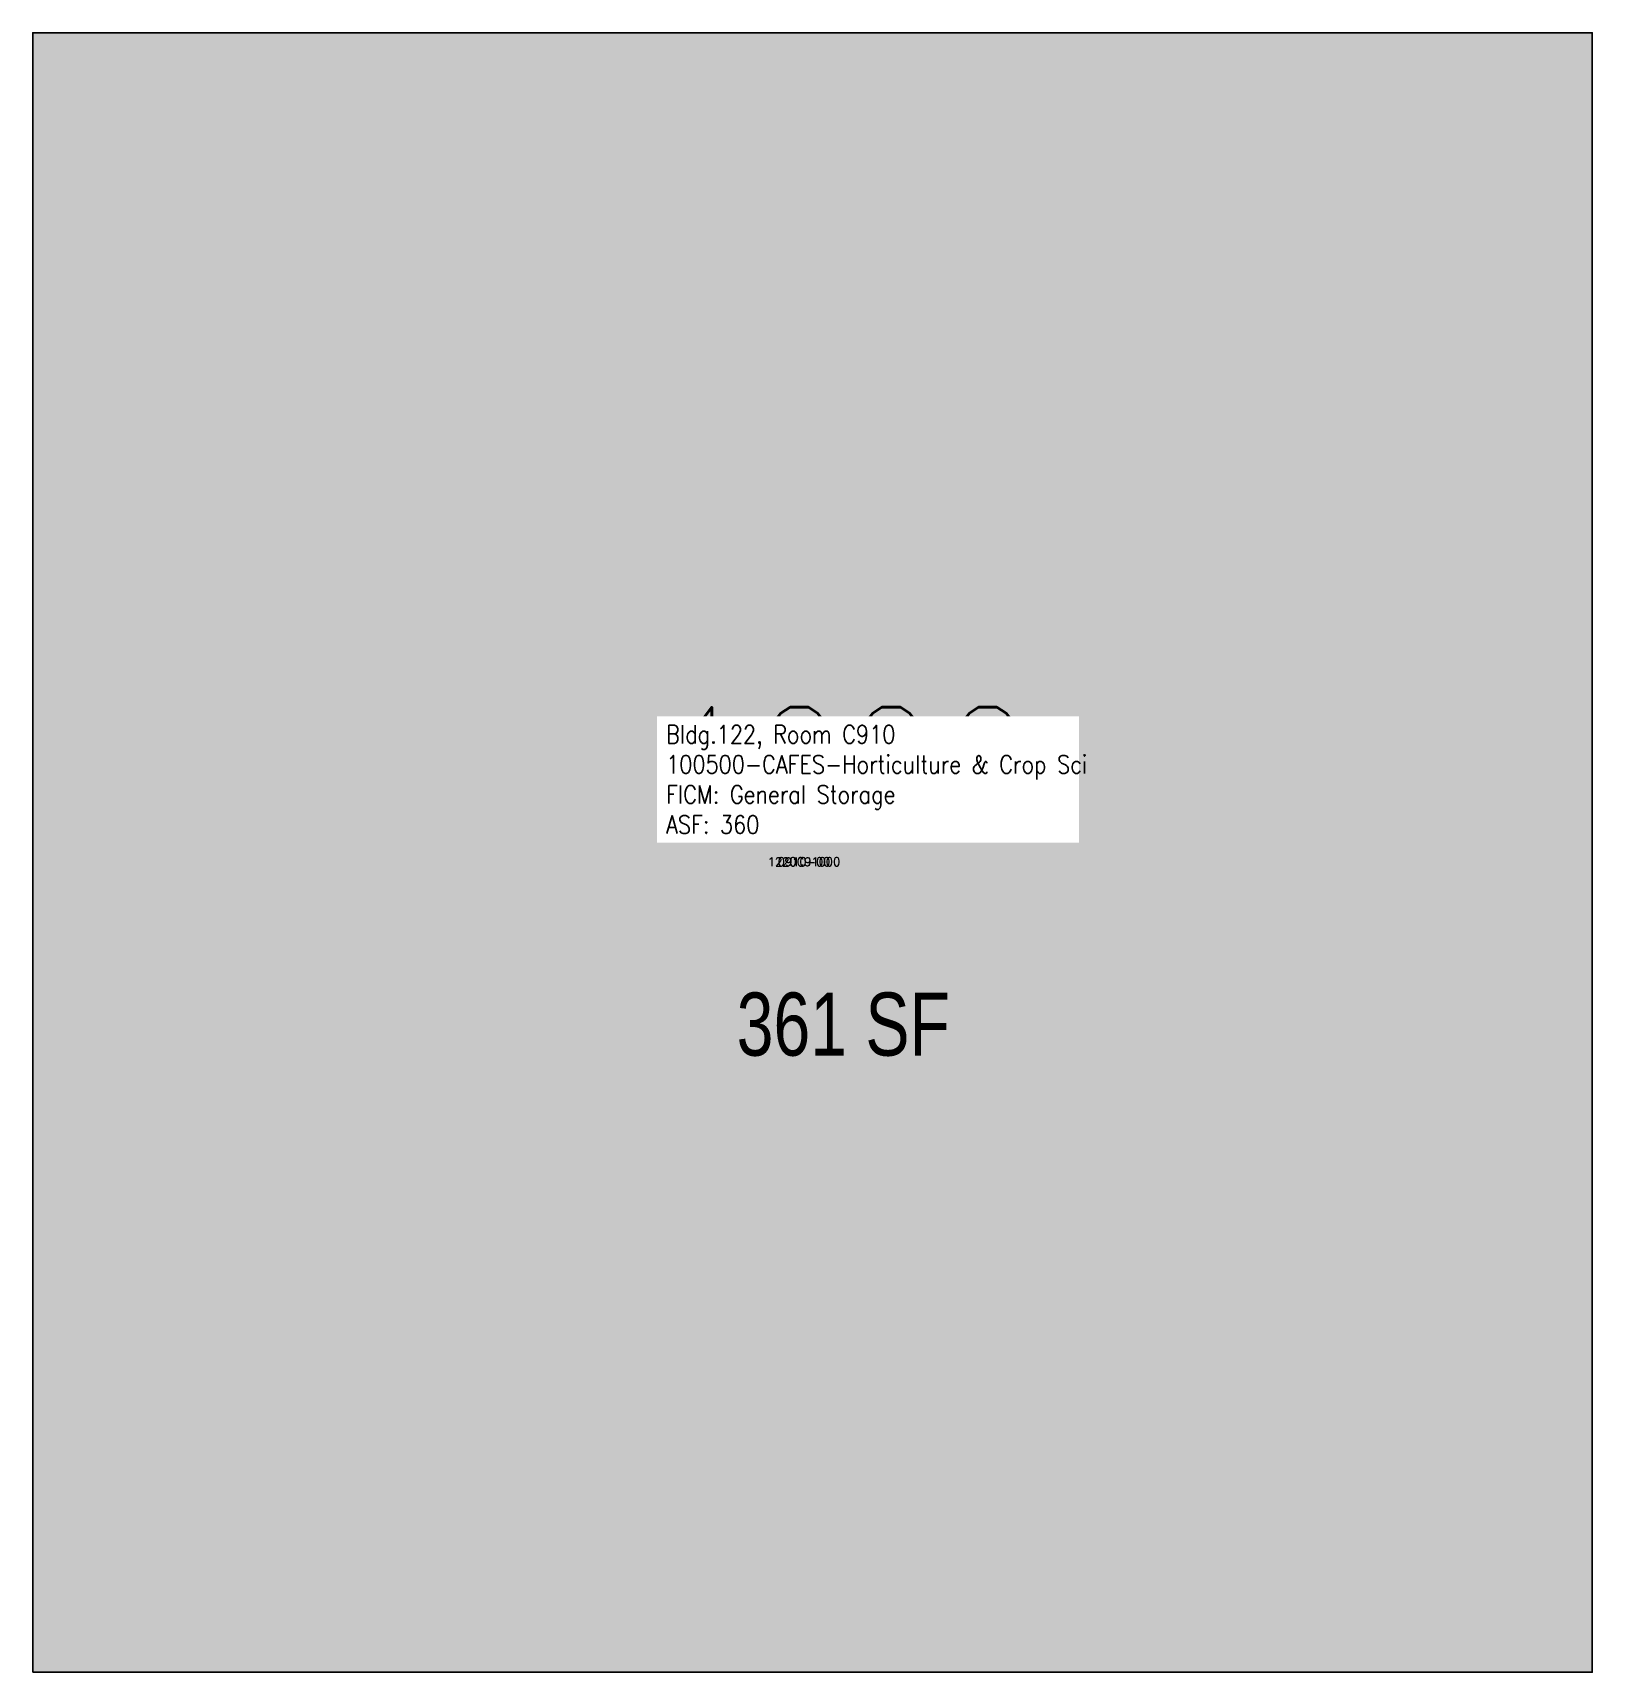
# Model space of a CAD drawing. Header units: inches. Extents: x 0 to 222, y 0 to 234.
import ezdxf
from ezdxf.enums import TextEntityAlignment as Align

# ---------------------------------------------------------------- set-up
doc = ezdxf.new("R2010")
doc.units = ezdxf.units.IN
doc.header["$MEASUREMENT"] = 0
for name, color, linetype in [('A-IDEN-RNUM', 7, 'Continuous'), ('A-IDEN-SNUM', 4, 'Continuous'), ('A-IDEN-VNUM', 4, 'Continuous'), ('A-WALL', 5, 'Continuous'), ('AREA-TEXT', 3, 'Continuous'), ('Rooms-Category-Color', 7, 'Continuous'), ('Rooms-College-Color', 7, 'Continuous'), ('Rooms-Department-Color', 7, 'Continuous'), ('Rooms-Division-Color', 7, 'Continuous'), ('Rooms-Information', 7, 'Continuous')]:
    doc.layers.add(name, color=color, linetype=linetype)
doc.styles.add('AREA', font='arial.ttf', dxfattribs={"width": 0.75, "height": 60})
doc.styles.add('ROOMSNUMBER', font='TXT.SHX', dxfattribs={"height": 1})
doc.styles.add('ROOMVNUMBER', font='simplex.shx', dxfattribs={"width": 0.85})

msp = doc.modelspace()

# ---------------------------------------------------------------- hatches: boundary and pattern name
at = {"layer": 'Rooms-Category-Color', "true_color": 0xe3c5e1}
msp.add_hatch(color=254, dxfattribs=at).paths.add_polyline_path([(222.32, 0.01), (0, 0), (0, 233.69), (222.32, 233.75)])
at = {"layer": 'Rooms-College-Color', "true_color": 0xe3c5e1}
msp.add_hatch(color=254, dxfattribs=at).paths.add_polyline_path([(222.32, 0.01), (0, 0), (0, 233.69), (222.32, 233.75)])
at = {"layer": 'Rooms-Department-Color', "true_color": 0xe3c5e1}
msp.add_hatch(color=254, dxfattribs=at).paths.add_polyline_path([(222.32, 0.01), (0, 0), (0, 233.69), (222.32, 233.75)])
at = {"layer": 'Rooms-Division-Color', "true_color": 0xe3c5e1}
msp.add_hatch(color=254, dxfattribs=at).paths.add_polyline_path([(222.32, 0.01), (0, 0), (0, 233.69), (222.32, 233.75)])

# ---------------------------------------------------------------- linework, layer by layer
at = {"layer": 'A-WALL'}
msp.add_lwpolyline([(0, 0), (222.32, 0), (222.32, 233.75), (0, 233.75)], close=True, dxfattribs=at)

# ---------------------------------------------------------------- texts
at = {"layer": 'A-IDEN-RNUM', "style": 'ROOMSNUMBER'}
msp.add_text('0910-00', height=1.2, dxfattribs=at).set_placement((109.95, 115.55), align=Align.MIDDLE)
at = {"layer": 'A-IDEN-SNUM', "style": 'ROOMSNUMBER'}
msp.add_text('1220C91000', height=1.2, dxfattribs=at).set_placement((109.95, 115.55), align=Align.MIDDLE)
at = {"layer": 'A-IDEN-VNUM', "style": 'ROOMVNUMBER', "width": 0.85}
msp.add_text('122C', height=18, dxfattribs=at).set_placement((116.15, 128.58), align=Align.MIDDLE)
at = {"layer": 'AREA-TEXT', "style": 'AREA', "width": 0.75}
msp.add_text('361 SF', height=9, dxfattribs=at).set_placement((115.55, 92.41), align=Align.MIDDLE_CENTER)

# ---------------------------------------------------------------- next in the draw order: texts
at = {"layer": 'Rooms-Information', "insert": (90.29, 119.58), "char_height": 2.5714, "width": 57.6, "attachment_point": 7, "style": 'ROOMVNUMBER', "bg_fill": 3, "box_fill_scale": 1.5, "bg_fill_color": 256, "bg_fill_true_color": 13158600, "bg_fill_transparency": 0}
msp.add_mtext('Bldg.122, Room C910^M^J100500-CAFES-Horticulture & Crop Sci^M^JFICM: General Storage^M^JASF: 360', dxfattribs=at)

doc.saveas('drawing.dxf')
